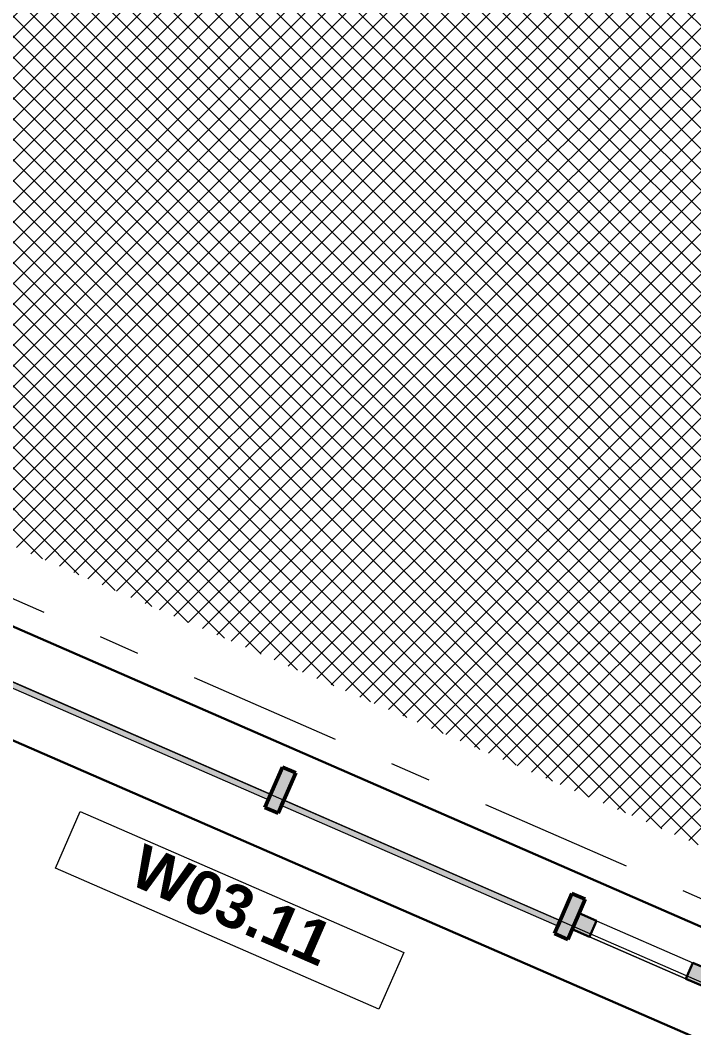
# Model space of a CAD drawing. Header units: millimetres. Extents: x -35034 to 431752, y -71616 to 25069.
# Drawn here: x 387691 to 390009, y -21337 to -17867 of the extents above; entities that cross this region are included whole.
import ezdxf
from ezdxf.enums import TextEntityAlignment as Align

# ---------------------------------------------------------------- set-up
doc = ezdxf.new("R2010")
doc.units = ezdxf.units.MM
doc.header["$MEASUREMENT"] = 0
doc.linetypes.add('Double Dashed', pattern=[1093.611073, 529.166651, -211.666656, 141.111112, -211.666656])
for name, color, linetype in [('A-15-MG_Structural_Grid', 7, 'Continuous'), ('New_A-25-M_Curtain_Wall', 7, 'Continuous'), ('New_A-25-M_Wall_Ext', 7, 'Continuous'), ('New_ArchiCAD Windows', 7, 'Continuous')]:
    doc.layers.add(name, color=color, linetype=linetype)
for name, color, linetype, lineweight, true_color in [('A-15-MG_Structural_Grid_Pen_No__163', 7, 'Continuous', 0, 0x750077), ('A-25-M_Wall_Int_Pen_No__102', 7, 'Continuous', 15, 0xcccccc), ('A-35-M_FFE_Fixed_Pen_No__64', 7, 'Continuous', 20, 0x606060), ('New_A-25-M_Curtain_Wall_Pen_No__144', 7, 'Continuous', 0, 0xc8c8c8), ('New_A-25-M_Curtain_Wall_Pen_No__165', 7, 'Continuous', 0, 0x006060), ('New_A-25-M_Curtain_Wall_Pen_No__27', 7, 'Continuous', 50, 0x2a2a2a), ('New_A-95-M-SFS_Edge_Pen_No__252', 7, 'Continuous', 13, 0xe8e8e8), ('New_ArchiCAD Windows_Pen_No__103', 7, 'Continuous', 15, 0xa6a6a6), ('New_ArchiCAD Windows_Pen_No__23', 7, 'Continuous', 30, 0x2a2a2a), ('New_ArchiCAD Windows_Pen_No__63', 7, 'Continuous', 20, 0x606060)]:
    doc.layers.add(name, color=color, linetype=linetype, lineweight=lineweight, true_color=true_color)
for name, color, linetype, lineweight in [('New_A-25-M_Curtain_Wall_Pen_No__1', 7, 'Continuous', 13), ('New_A-95-P_Text_1_50_GA_Pen_No__1', 7, 'Continuous', 13), ('New_ArchiCAD Windows_Pen_No__83', 8, 'Continuous', 20)]:
    doc.layers.add(name, color=color, linetype=linetype, lineweight=lineweight)
doc.styles.add('GENERATED_STYLE_1', font='')
doc.styles.add('GENERATED_STYLE_4', font='')
doc.styles.get('GENERATED_STYLE_1').set_extended_font_data('Swis721 BT', bold=True)
doc.styles.get('GENERATED_STYLE_4').set_extended_font_data('Swis721 BT')

# ---------------------------------------------------------------- blocks, each defined once
blk = doc.blocks.new('Curtain Wall_22_1', base_point=(341458.1, 0))
at = {"layer": 'New_A-25-M_Curtain_Wall_Pen_No__144', "linetype": 'Continuous'}
for points in [[(388578.4, -20597.5), (388638.7, -20459.1), (388592.9, -20439.1), (388532.6, -20577.5)], [(389574.8, -21032), (389635.1, -20893.6), (389589.3, -20873.6), (389528.9, -21012)]]:
    blk.add_hatch(color=256, dxfattribs=at).paths.add_polyline_path(points)
at = {"layer": 'New_A-25-M_Curtain_Wall_Pen_No__165', "linetype": 'Continuous', "lineweight": 0, "true_color": 0x001818}
for points in [[(388556.7, -20534.6), (387574.1, -20106.1), (387566.1, -20124.4), (388548.7, -20552.9)], [(388585.4, -20568.9), (389545.1, -20987.4), (389553.1, -20969.1), (388593.4, -20550.6)]]:
    blk.add_hatch(color=168, dxfattribs=at).paths.add_polyline_path(points)
at = {"layer": 'New_ArchiCAD Windows_Pen_No__103', "linetype": 'Continuous'}
for points in [[(389614.1, -20941.7), (389673.7, -20967.7), (389649.7, -21022.7), (389590.2, -20996.7)], [(390041.2, -21193.3), (389981.6, -21167.4), (390005.6, -21112.4), (390065.1, -21138.3)]]:
    blk.add_hatch(color=256, dxfattribs=at).paths.add_polyline_path(points)
at = {"layer": 'New_A-25-M_Curtain_Wall_Pen_No__1', "linetype": 'Continuous'}
for p, q in [((387566.1, -20124.4), (388548.7, -20552.9)), ((388556.7, -20534.6), (387574.1, -20106.1)), ((388548.7, -20552.9), (388556.7, -20534.6)), ((388593.4, -20550.6), (388585.4, -20568.9)), ((388585.4, -20568.9), (389545.1, -20987.4)), ((389553.1, -20969.1), (388593.4, -20550.6)), ((389545.1, -20987.4), (389553.1, -20969.1))]:
    blk.add_line(p, q, dxfattribs=at)
at = {"layer": 'New_A-25-M_Curtain_Wall_Pen_No__27', "linetype": 'Continuous'}
for p, q in [((388592.9, -20439.1), (388532.6, -20577.5)), ((388578.4, -20597.5), (388638.7, -20459.1)), ((388638.7, -20459.1), (388592.9, -20439.1)), ((388532.6, -20577.5), (388578.4, -20597.5)), ((389589.3, -20873.6), (389528.9, -21012)), ((389635.1, -20893.6), (389589.3, -20873.6)), ((389574.8, -21032), (389635.1, -20893.6)), ((389528.9, -21012), (389574.8, -21032))]:
    blk.add_line(p, q, dxfattribs=at)
at = {"layer": 'New_ArchiCAD Windows_Pen_No__23', "linetype": 'Continuous'}
for p, q in [((389590.2, -20996.7), (389614.1, -20941.7)), ((389614.1, -20941.7), (389673.7, -20967.7)), ((389673.7, -20967.7), (389649.7, -21022.7)), ((389649.7, -21022.7), (389590.2, -20996.7)), ((389981.6, -21167.4), (390005.6, -21112.4)), ((390005.6, -21112.4), (390065.1, -21138.3)), ((390041.2, -21193.3), (389981.6, -21167.4))]:
    blk.add_line(p, q, dxfattribs=at)
at = {"layer": 'New_ArchiCAD Windows_Pen_No__63', "linetype": 'Continuous'}
blk.add_line((389649.7, -21022.7), (389981.6, -21167.4), dxfattribs=at)
at = {"layer": 'New_ArchiCAD Windows_Pen_No__83', "linetype": 'Continuous'}
for p, q in [((389673.7, -20967.7), (390005.6, -21112.4)), ((389981.6, -21167.4), (389649.7, -21022.7))]:
    blk.add_line(p, q, dxfattribs=at)
blk = doc.blocks.new('Rectangular Window Opening 19_5')
at = {"layer": 'New_ArchiCAD Windows_Pen_No__23', "linetype": 'Continuous'}
for p, q in [((-3297, 192), (3297, 192)), ((-3305.5, -166.5), (3305.5, -166.5))]:
    blk.add_line(p, q, dxfattribs=at)
blk = doc.blocks.new('Wall_228_1', base_point=(386643.5, -19901))
at = {"layer": 'New_ArchiCAD Windows', "color": 251, "linetype": 'Continuous', "lineweight": 20, "true_color": 0x606060, "xscale": -1, "zscale": 1000, "rotation": 336.4404150702431}
blk.add_blockref('Rectangular Window Opening 19_5', (390559.9, -21427.2), dxfattribs=at)
blk = doc.blocks.new('Standard grid marker_3')
at = {"layer": 'A-15-MG_Structural_Grid_Pen_No__163', "linetype": 'Double Dashed'}
blk.add_line((1000, 0), (74254.8, 0), dxfattribs=at)
at = {"layer": 'A-15-MG_Structural_Grid_Pen_No__163', "style": 'GENERATED_STYLE_4'}
for tag, p in [('AC_MarkerText_1_0', (-500, 43.4)), ('AC_MarkerText_1_1', (75754.8, 43.4))]:
    blk.add_attdef(tag, text='', height=350, rotation=360, dxfattribs=at).set_placement(p, align=Align.MIDDLE_CENTER)

msp = doc.modelspace()

# ---------------------------------------------------------------- hatches: boundary and pattern name
at = {"layer": 'A-25-M_Wall_Int_Pen_No__102', "linetype": 'Continuous'}
h = msp.add_hatch(dxfattribs=at)
h.set_pattern_fill('Grid_5x5_Diagonal_0001', color=256, style=0, pattern_type=2)
h.set_pattern_definition([(45, (341458.065, 0), (-35.35534, 35.35534), []), (135, (341458.065, 0), (35.35534, 35.35534), [])])
h.paths.add_polyline_path([(386338.7, -19098.9), (390988.7, -8434.9), (386795.1, -6606.2), (389309.2, -840.5), (390392.2, -1312.7), (392455.7, 3419.4), (415731.5, -6730.2), (406503.9, -27891.9)])

# ---------------------------------------------------------------- linework, layer by layer
at = {"layer": 'A-35-M_FFE_Fixed_Pen_No__64', "linetype": 'Continuous', "flags": 128}
msp.add_lwpolyline([(395757.2, 2500.7), (416265.3, -6441.8), (406601.6, -28603.8), (386093.5, -19661.2)], dxfattribs=at)
at = {"layer": 'New_A-95-M-SFS_Edge_Pen_No__252', "linetype": 'Continuous', "flags": 128}
msp.add_lwpolyline([(386166.7, -19493.2), (406493.3, -28356.6), (416009.5, -6533.2), (395236.4, 2524.9)], dxfattribs=at)
at = {"layer": 'New_A-95-P_Text_1_50_GA_Pen_No__1', "linetype": 'Continuous', "flags": 128}
msp.add_lwpolyline([(387897.1, -20591.3), (389010.2, -21076.7), (388924.8, -21272.6), (387811.6, -20787.2)], close=True, dxfattribs=at)

# ---------------------------------------------------------------- block references
at = {"layer": 'A-15-MG_Structural_Grid', "color": 8, "linetype": 'Continuous', "lineweight": 15, "zscale": 1000, "rotation": 336.440411583993}
msp.add_blockref('Standard grid marker_3', (340256.9, 813.7), dxfattribs=at)
at = {"layer": 'New_A-25-M_Curtain_Wall', "linetype": 'Continuous', "lineweight": 0}
msp.add_blockref('Curtain Wall_22_1', (341458.1, 0), dxfattribs=at)
at = {"layer": 'New_A-25-M_Wall_Ext', "color": 250, "lineweight": 50, "true_color": 0x2a2a2a}
msp.add_blockref('Wall_228_1', (386643.5, -19901), dxfattribs=at)

# ---------------------------------------------------------------- texts
at = {"layer": 'New_A-95-P_Text_1_50_GA_Pen_No__1', "linetype": 'Continuous', "insert": (388448.9, -20844.8), "char_height": 150, "attachment_point": 2, "rotation": 336.4404, "style": 'GENERATED_STYLE_1'}
msp.add_mtext('\\A1;{\\fSwis721 BT|b1|i0|c0|p34;W03.11}', dxfattribs=at)

doc.saveas('drawing.dxf')
